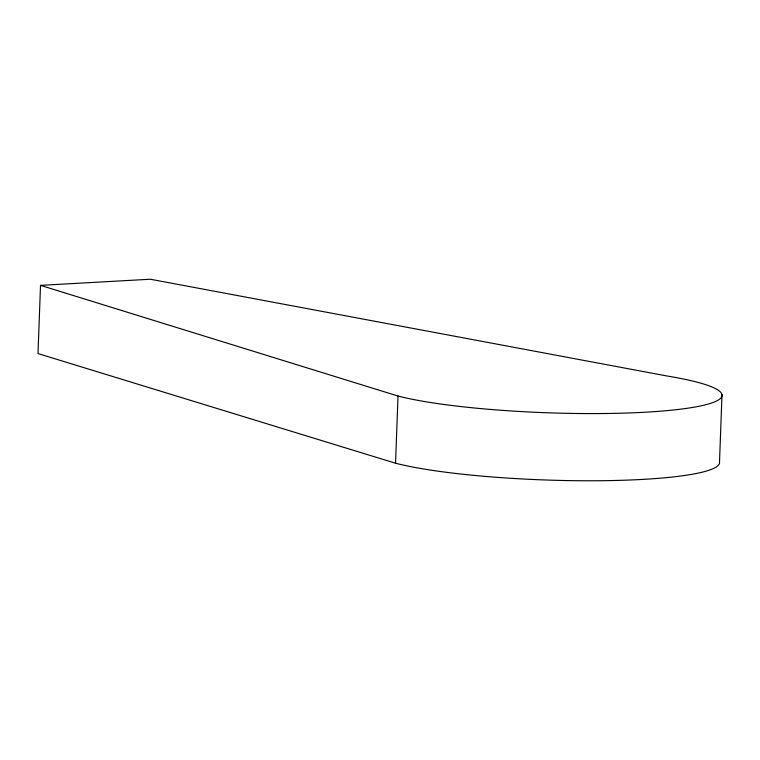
<?xml version="1.0" encoding="UTF-8"?>
<svg xmlns="http://www.w3.org/2000/svg" width="760" height="760" viewBox="0 0 760 760"><rect width="100%" height="100%" fill="white"/><g stroke="black" fill="none" stroke-linecap="round" stroke-linejoin="round"><path stroke-width="1.14" d="M40.517 285.361L398.022 396.045A175.104 23.769 2.1 0 0 657.4 411.426A175.104 23.769 2.1 0 0 667.346 376.048L150.318 279.233L40.517 285.361L38 353.571L395.542 463.229A175.104 23.769 2.1 0 0 594.548 480.766A175.104 23.769 2.1 0 0 719.52 461.833L722 394.639M395.542 463.229L398.022 396.045"/></g></svg>
